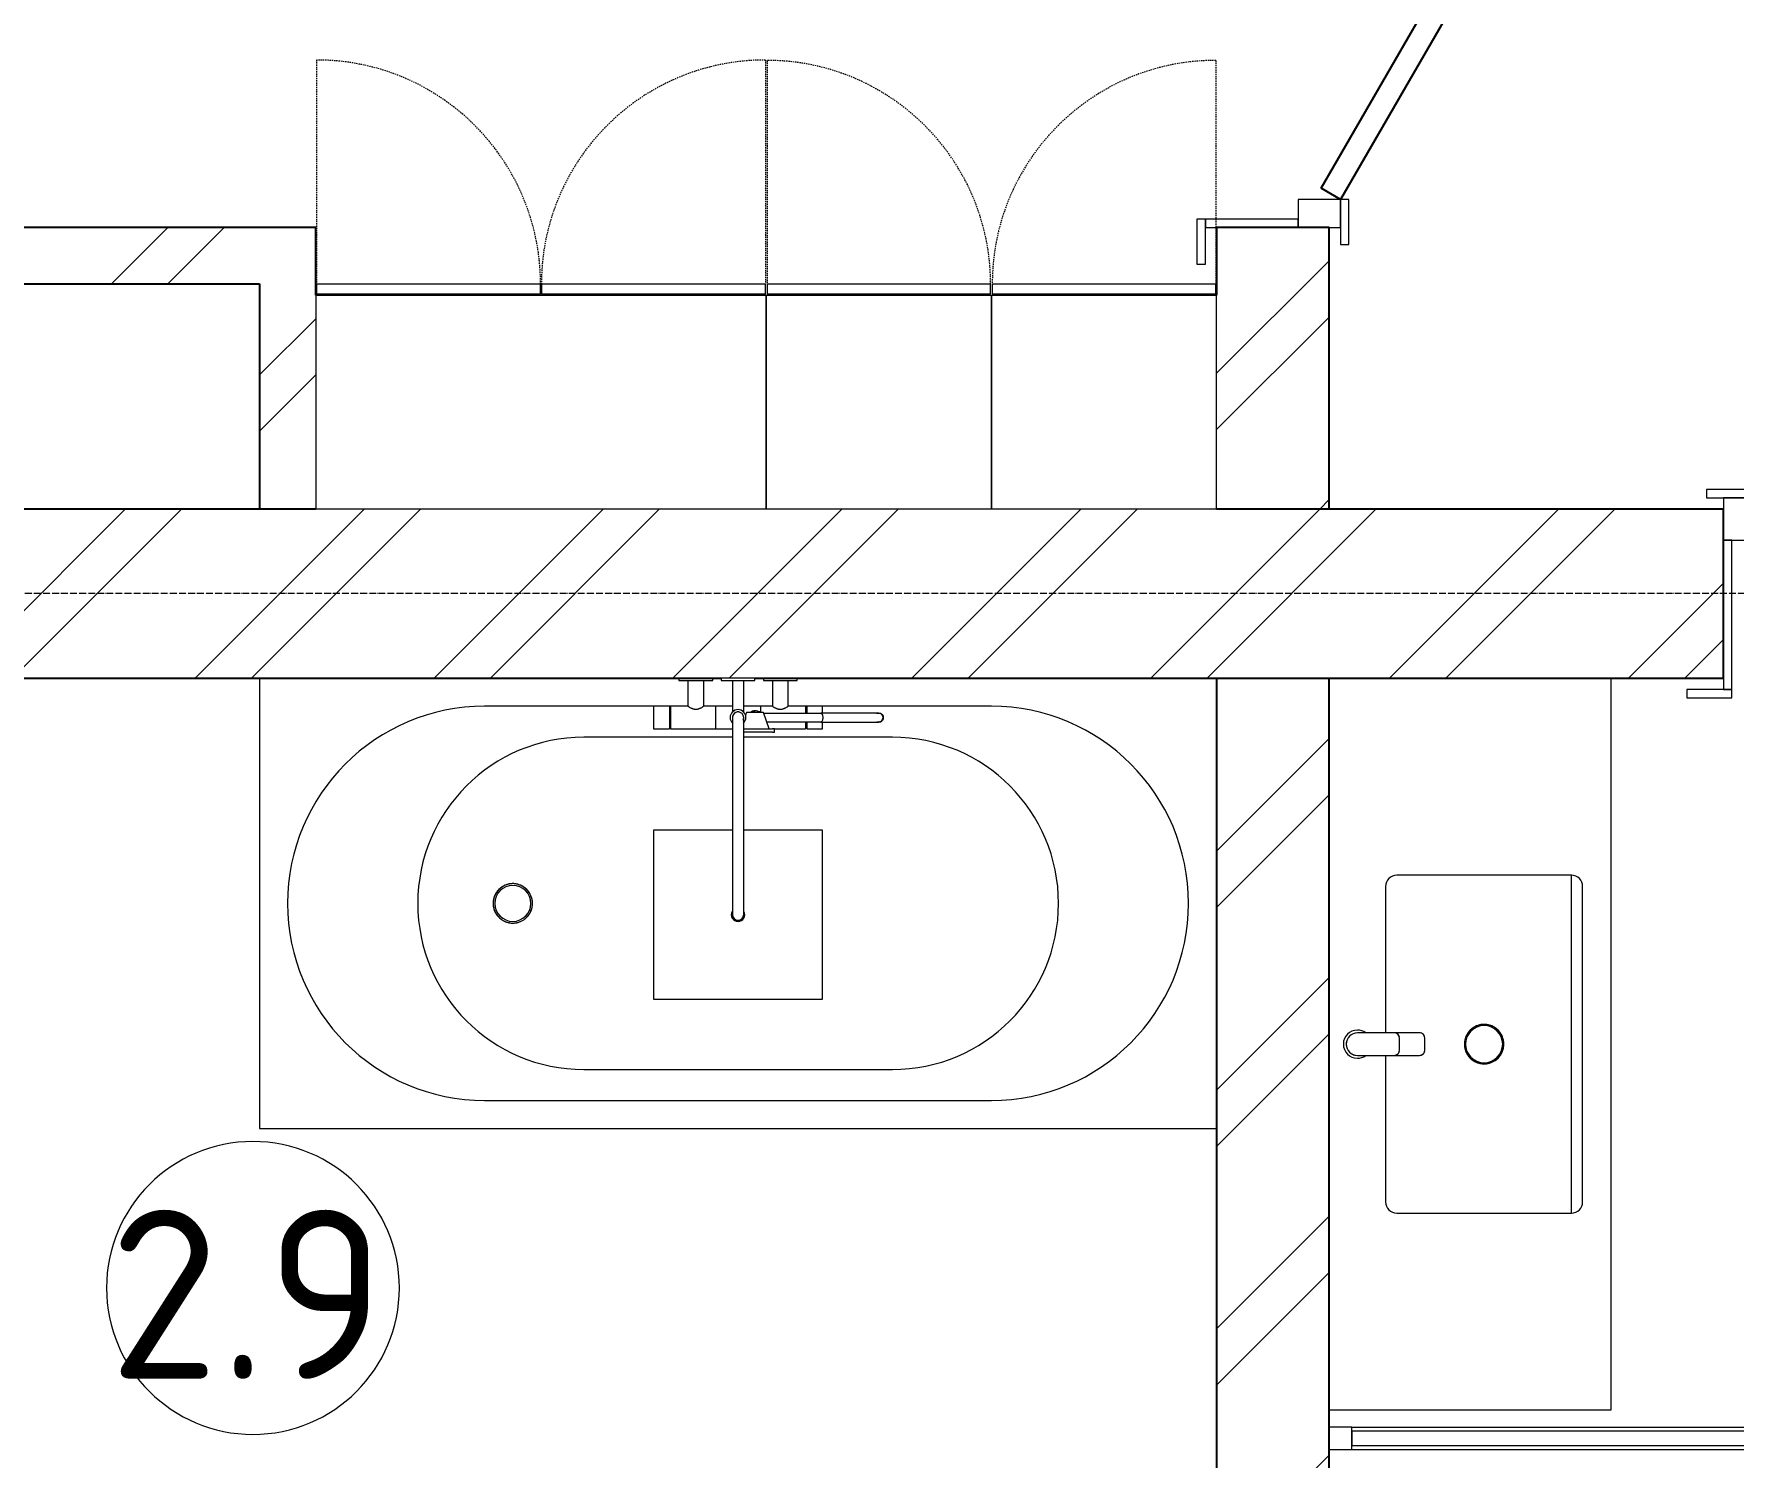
# Model space of a CAD drawing. Header units: millimetres. Extents: x -5016 to 23572, y 233981 to 377995.
# Drawn here: x 13500 to 16519, y 307365 to 309893 of the extents above; entities that cross this region are included whole.
import ezdxf

# ---------------------------------------------------------------- set-up
doc = ezdxf.new("R2010")
doc.units = ezdxf.units.MM
doc.linetypes.add('Осевая 12-2-2', pattern=[16, 12, -2, 0, -2])
doc.linetypes.add('Сверху', pattern=[3.96875, 2.38125, -1.5875])
for name, color, linetype, lineweight in [('A-AREA-IDEN', 8, 'Continuous', 13), ('A-DOOR', 8, 'Continuous', 13), ('A-GLAZ-CURT', 8, 'Continuous', 13), ('A-GLAZ-CWMG', 8, 'Continuous', 13), ('A-WALL', 8, 'Continuous', 13), ('A-WALL-PATT', 8, 'Continuous', 13), ('I-FURN', 9, 'Continuous', 13), ('P-SANR-FIXT', 9, 'Continuous', 13), ('S-GRID', 8, 'Continuous', 13), ('АР_подложка', 8, 'Continuous', 13)]:
    doc.layers.add(name, color=color, linetype=linetype, lineweight=lineweight)
doc.styles.add('GOST Common', font='GOST_Common.ttf', dxfattribs={"height": 300})
pattern_1 = [(45, (0, 0), (-212.132, 212.132), []), (45, (0, 100), (-212.132, 212.132), [])]

# ---------------------------------------------------------------- blocks, each defined once
blk = doc.blocks.new('Прямоугольный импост - Прямоугольный импост чёрный-1563507-Этаж 2 - План кровли')
at = {"layer": 'A-GLAZ-CWMG'}
for p, q in [((-40, 20), (0, 20)), ((-40, -20), (-40, 20)), ((0, 20), (0, -20)), ((0, -20), (-40, -20))]:
    blk.add_line(p, q, dxfattribs=at)
blk = doc.blocks.new('INT 16 Тумба с раковиной - INT 16 Тумба с раковиной 2-1628287-Этаж 2 - План кровли')
at = {"layer": 'I-FURN'}
blk.add_line((-800, -180), (-200, -180), dxfattribs=at)
blk = doc.blocks.new('INT 16 Смеситель - INT 16 Смеситель-1566569-Этаж 2 - План кровли')
at = {"layer": 'P-SANR-FIXT'}
for p, q in [((-20, 0), (-20, -65)), ((20, -65), (20, 0)), ((-20, -65), (-20, -110)), ((-10, -75), (10, -75)), ((20, -110), (20, -65)), ((-10, -120), (10, -120))]:
    blk.add_line(p, q, dxfattribs=at)
for centre, radius, start, end in [((0, 0), 25, 360, 180), ((0, 0), 25, 180, 216.232), ((0, 0), 20, 90, 180), ((0, 0), 20, 143.7312, 165), ((0, 0), 20, 143.7312, 165), ((0, 0), 20, 90, 113.3697), ((0, 0), 20, 66.6303, 113.3697), ((0, 0), 20, 360, 90), ((0, 0), 20, 66.6303, 90), ((0, 0), 20, 30, 50.4689), ((0, 0), 20, 30, 50.4689), ((0, 0), 25, 323.768, 360), ((-10, -65), 10, 180, 270), ((-10, -65), 10, 180, 255), ((10, -65), 10, 270, 360), ((10, -65), 10, 285, 330), ((-10, -110), 10, 180, 270), ((-10, -110), 10, 180, 255), ((10, -110), 10, 270, 0), ((10, -110), 10, 315, 0)]:
    blk.add_arc(centre, radius, start, end, dxfattribs=at)
blk = doc.blocks.new('INT 16 Раковина - INT 16 Раковина-1628308-Этаж 2 - План кровли')
at = {"layer": 'P-SANR-FIXT'}
for p, q in [((-650, -225), (-650, 275)), ((-300, 155), (-300, -155)), ((-20, 175), (-280, 175)), ((280, 175), (20, 175)), ((300, -155), (300, 155)), ((-280, -175), (280, -175)), ((650, -225), (-650, -225))]:
    blk.add_line(p, q, dxfattribs=at)
at = {"layer": 'P-SANR-FIXT', "flags": 128}
for points in [[(35, 0), (35, 1.4), (34.9, 2.8), (34.7, 4.2), (34.6, 5.6), (34.3, 7), (34, 8.3), (33.6, 9.7), (33.2, 11), (32.8, 12.3), (32.2, 13.6), (31.7, 14.9), (31, 16.2), (30.4, 17.4), (29.7, 18.6), (28.9, 19.8), (28.1, 20.9), (27.2, 22), (26.3, 23.1), (25.4, 24.1), (24.4, 25.1), (23.4, 26.1), (22.3, 27), (21.2, 27.8), (20.1, 28.7), (18.9, 29.5), (17.7, 30.2), (16.5, 30.9), (15.2, 31.5), (14, 32.1), (12.7, 32.6), (11.4, 33.1), (10, 33.5), (8.7, 33.9), (7.3, 34.2), (5.9, 34.5), (4.6, 34.7), (3.2, 34.9), (1.8, 35), (0.4, 35), (-1, 35), (-2.4, 34.9), (-3.8, 34.8), (-5.2, 34.6), (-6.6, 34.4), (-8, 34.1), (-9.3, 33.7), (-10.7, 33.3), (-12, 32.9), (-13.3, 32.4), (-14.6, 31.8), (-15.8, 31.2), (-17.1, 30.6), (-18.3, 29.9), (-19.4, 29.1), (-20.6, 28.3), (-21.7, 27.5), (-22.8, 26.6), (-23.8, 25.6), (-24.8, 24.7), (-25.8, 23.6), (-26.7, 22.6), (-27.6, 21.5), (-28.5, 20.4), (-29.2, 19.2), (-30, 18), (-30.7, 16.8), (-31.3, 15.6), (-31.9, 14.3), (-32.5, 13), (-33, 11.7), (-33.4, 10.4), (-33.8, 9.1), (-34.1, 7.7), (-34.4, 6.3), (-34.6, 4.9), (-34.8, 3.5), (-34.9, 2.2), (-35, 0.8), (-35, 0)], [(-35, 0), (-35, -1.4), (-34.9, -2.8), (-34.7, -4.2), (-34.6, -5.6), (-34.3, -7), (-34, -8.3), (-33.6, -9.7), (-33.2, -11), (-32.8, -12.3), (-32.2, -13.6), (-31.7, -14.9), (-31, -16.2), (-30.4, -17.4), (-29.7, -18.6), (-28.9, -19.8), (-28.1, -20.9), (-27.2, -22), (-26.3, -23.1), (-25.4, -24.1), (-24.4, -25.1), (-23.4, -26.1), (-22.3, -27), (-21.2, -27.8), (-20.1, -28.7), (-18.9, -29.5), (-17.7, -30.2), (-16.5, -30.9), (-15.2, -31.5), (-14, -32.1), (-12.7, -32.6), (-11.4, -33.1), (-10, -33.5), (-8.7, -33.9), (-7.3, -34.2), (-5.9, -34.5), (-4.6, -34.7), (-3.2, -34.9), (-1.8, -35), (-0.4, -35), (1, -35), (2.4, -34.9), (3.8, -34.8), (5.2, -34.6), (6.6, -34.4), (8, -34.1), (9.3, -33.7), (10.7, -33.3), (12, -32.9), (13.3, -32.4), (14.6, -31.8), (15.8, -31.2), (17.1, -30.6), (18.3, -29.9), (19.4, -29.1), (20.6, -28.3), (21.7, -27.5), (22.8, -26.6), (23.8, -25.6), (24.8, -24.7), (25.8, -23.6), (26.7, -22.6), (27.6, -21.5), (28.5, -20.4), (29.2, -19.2), (30, -18), (30.7, -16.8), (31.3, -15.6), (31.9, -14.3), (32.5, -13), (33, -11.7), (33.4, -10.4), (33.8, -9.1), (34.1, -7.7), (34.4, -6.3), (34.6, -4.9), (34.8, -3.5), (34.9, -2.2), (35, -0.8), (35, 0)]]:
    blk.add_lwpolyline(points, dxfattribs=at)
at = {"layer": 'P-SANR-FIXT'}
for centre, radius, start, end in [((-280, 155), 20, 90, 180), ((280, 155), 20, 0, 90), ((0, 0), 35, 0, 180), ((0, 0), 33, 360, 180), ((0, 0), 35, 180, 0), ((0, 0), 33, 180, 360), ((-280, -155), 20, 180, 270), ((280, -155), 20, 270, 0)]:
    blk.add_arc(centre, radius, start, end, dxfattribs=at)
blk = doc.blocks.new('Системная панель - Стеклопакет 25 мм-1565327-Этаж 2 - План кровли')
at = {"layer": 'A-GLAZ-CURT'}
for p, q in [((670, 12.5), (-670, 12.5)), ((-670, 12.5), (-670, -12.5)), ((670, -12.5), (670, 12.5)), ((-670, -12.5), (670, -12.5))]:
    blk.add_line(p, q, dxfattribs=at)
blk = doc.blocks.new('Прямоугольный импост - Прямоугольный импост чёрный-1565329-Этаж 2 - План кровли')
at = {"layer": 'A-GLAZ-CWMG'}
for p, q in [((18008.2, 12092.6), (19348.2, 12092.6)), ((18008.2, 12052.6), (19348.2, 12052.6))]:
    blk.add_line(p, q, dxfattribs=at)
blk = doc.blocks.new('INT 19 Дверь межкомнатная одностворчатая - 900 х 2370 _800_ Глухое Л-НАР-1569067-Этаж 2 - План кровли')
at = {"layer": 'A-DOOR', "lineweight": 25}
for p, q in [((-312.8, 485.4), (-292.8, 520)), ((-292.8, 520), (400, 120)), ((-249.5, 495), (-222, 542.6)), ((-214.7, 515.3), (-232.2, 485)), ((-222, 542.6), (-113.8, 480.1)), ((-123.8, 462.8), (-214.7, 515.3)), ((380, 85.4), (-312.8, 485.4)), ((-297, 412.7), (-269.5, 460.4)), ((-113.8, 480.1), (-123.8, 462.8)), ((-252.2, 450.4), (-269.7, 420)), ((-188.8, 350.2), (-297, 412.7)), ((-269.7, 420), (-178.8, 367.5)), ((-178.8, 367.5), (-188.8, 350.2)), ((400, 120), (380, 85.4))]:
    blk.add_line(p, q, dxfattribs=at)
at = {"layer": 'A-DOOR'}
for p, q in [((-400, 135), (-480, 135)), ((-480, 135), (-480, 120)), ((-400, 120), (-400, 135)), ((480, 135), (400, 135)), ((400, 135), (400, 120)), ((480, 120), (480, 135)), ((-480, 120), (-400, 120)), ((-400, 120), (-450, 120)), ((-450, 120), (-450, 100)), ((-400, 45), (-400, 120)), ((400, 120), (480, 120)), ((450, 120), (400, 120)), ((400, 120), (400, 45)), ((450, 100), (450, 120)), ((-435, 45), (-450, 45)), ((-450, 45), (-400, 45)), ((-435, -120), (-435, 45)), ((400, 45), (450, 45)), ((450, 45), (435, 45)), ((435, 45), (435, -120)), ((-450, -120), (-435, -120)), ((-435, -120), (-450, -120)), ((-435, -135), (-435, -120)), ((435, -120), (450, -120)), ((515, -120), (435, -120)), ((435, -120), (435, -135)), ((450, -120), (450, -100)), ((515, -135), (515, -120)), ((-450, -135), (-435, -135)), ((435, -135), (515, -135))]:
    blk.add_line(p, q, dxfattribs=at)
blk.add_arc((400, 120), 800, 152.873, 180, dxfattribs=at)
blk = doc.blocks.new('INT 19 Дверь межкомнатная одностворчатая - 800х 2070 _800_ Глухое П-НАР-1569050-Этаж 2 - План кровли')
at = {"layer": 'A-DOOR', "lineweight": 25}
for p, q in [((256.2, 520), (-350, 170)), ((185.4, 542.6), (77.2, 480.1)), ((87.2, 462.8), (178.1, 515.3)), ((178.1, 515.3), (195.6, 485)), ((212.9, 495), (185.4, 542.6)), ((276.2, 485.4), (256.2, 520)), ((-330, 135.4), (276.2, 485.4)), ((77.2, 480.1), (87.2, 462.8)), ((260.4, 412.7), (232.9, 460.4)), ((215.6, 450.4), (233.1, 420)), ((233.1, 420), (142.2, 367.5)), ((152.2, 350.2), (260.4, 412.7)), ((142.2, 367.5), (152.2, 350.2)), ((-350, 170), (-330, 135.4))]:
    blk.add_line(p, q, dxfattribs=at)
at = {"layer": 'A-DOOR'}
for p, q in [((-350, 185), (-430, 185)), ((-430, 185), (-430, 170)), ((-350, 170), (-350, 185)), ((430, 185), (350, 185)), ((350, 185), (350, 170)), ((430, 170), (430, 185)), ((-430, 170), (-350, 170)), ((-350, 170), (-400, 170)), ((-400, 170), (-400, 150)), ((-350, 95), (-350, 170)), ((350, 170), (430, 170)), ((400, 170), (350, 170)), ((350, 170), (350, 95)), ((400, 150), (400, 170)), ((-385, 95), (-400, 95)), ((-400, 95), (-350, 95)), ((-385, -170), (-385, 95)), ((350, 95), (400, 95)), ((400, 95), (385, 95)), ((385, 95), (385, -170)), ((-400, -150), (-400, -170)), ((400, -170), (400, -150)), ((-385, -170), (-465, -170)), ((-465, -170), (-465, -185)), ((-400, -170), (-385, -170)), ((-385, -185), (-385, -170)), ((385, -170), (400, -170)), ((465, -170), (385, -170)), ((385, -170), (385, -185)), ((465, -185), (465, -170)), ((-465, -185), (-385, -185)), ((385, -185), (465, -185))]:
    blk.add_line(p, q, dxfattribs=at)
blk.add_arc((-350, 170), 700, 360, 26.7166, dxfattribs=at)
blk = doc.blocks.new('INT 18 Шкаф - INT 18 Шкаф-1566051-Этаж 2 - План кровли')
at = {"layer": 'I-FURN', "color": 8, "linetype": 'Сверху', "true_color": 0x808080}
blk.add_line((-198.5, 447), (-198.5, 50), dxfattribs=at)
at = {"layer": 'I-FURN'}
for p, q in [((-198.5, 50), (198.5, 50)), ((-198.5, 50), (-198.5, 32)), ((198.5, 32), (-198.5, 32)), ((198.5, 32), (198.5, 50)), ((-200, 30), (-200, -350)), ((-200, 30), (200, 30)), ((200, -350), (200, 30)), ((200, -350), (-200, -350))]:
    blk.add_line(p, q, dxfattribs=at)
at = {"layer": 'I-FURN', "color": 8, "linetype": 'Сверху', "true_color": 0x808080}
blk.add_arc((-198.5, 50), 397, 0, 90, dxfattribs=at)
blk = doc.blocks.new('INT 18 Шкаф - INT 18 Шкаф-1566081-Этаж 2 - План кровли')
at = {"layer": 'I-FURN'}
for p, q in [((-200, 350), (200, 350)), ((-200, 350), (-200, -30)), ((200, -30), (200, 350)), ((200, -30), (-200, -30)), ((-198.5, -32), (198.5, -32)), ((-198.5, -32), (-198.5, -50)), ((198.5, -50), (-198.5, -50)), ((198.5, -50), (198.5, -32))]:
    blk.add_line(p, q, dxfattribs=at)
at = {"layer": 'I-FURN', "color": 8, "linetype": 'Сверху', "true_color": 0x808080}
blk.add_line((-198.5, -447), (-198.5, -50), dxfattribs=at)
blk.add_arc((-198.5, -50), 397, 270, 360, dxfattribs=at)
blk = doc.blocks.new('INT 18 Шкаф - INT 18 Шкаф-1610074-Этаж 2 - План кровли')
at = {"layer": 'I-FURN', "color": 8, "linetype": 'Сверху', "true_color": 0x808080}
for p, q in [((-398.5, 447.7), (-398.5, 50)), ((398.5, 447.7), (398.5, 50))]:
    blk.add_line(p, q, dxfattribs=at)
at = {"layer": 'I-FURN'}
for p, q in [((-398.5, 50), (-0.8, 50)), ((-398.5, 50), (-398.5, 32)), ((-0.8, 32), (-398.5, 32)), ((-0.8, 32), (-0.8, 50)), ((0.8, 50), (398.5, 50)), ((0.8, 50), (0.8, 32)), ((398.5, 32), (0.8, 32)), ((398.5, 32), (398.5, 50)), ((-400, 30), (-400, -350)), ((-400, 30), (400, 30)), ((400, -350), (400, 30)), ((400, -350), (-400, -350))]:
    blk.add_line(p, q, dxfattribs=at)
at = {"layer": 'I-FURN', "color": 8, "linetype": 'Сверху', "true_color": 0x808080}
for centre, start, end in [((-398.5, 50), 0, 90), ((398.5, 50), 90, 180)]:
    blk.add_arc(centre, 397.7, start, end, dxfattribs=at)
blk = doc.blocks.new('INT 04 Душевая система наружного монтажа - INT 04 Душевая система наружного монтажа-1628245-Этаж 2 - План кровли')
at = {"layer": 'P-SANR-FIXT'}
for p, q in [((-105, 0), (-105, -4)), ((-45, -4), (-45, 0)), ((-30, 0), (-30, -4)), ((30, 0), (-30, 0)), ((-29, 0), (-30, 0)), ((30, 0), (29, 0)), ((30, -4), (30, 0)), ((45, 0), (45, -4)), ((105, -4), (105, 0)), ((-105, -4), (-104, -4)), ((-105, -4), (-45, -4)), ((-89, -4), (-89, -50)), ((-61, -50), (-61, -4)), ((-46, -4), (-45, -4)), ((-30, -4), (-29, -4)), ((-30, -4), (30, -4)), ((-10, -4), (-10, -60.2)), ((10, -60.2), (10, -4)), ((29, -4), (30, -4)), ((45, -4), (46, -4)), ((45, -4), (105, -4)), ((61, -4), (61, -50)), ((89, -50), (89, -4)), ((104, -4), (105, -4)), ((-122, -50), (-150, -50)), ((-150, -50), (-150, -70)), ((-122, -50), (-122, -70)), ((-120, -52), (-122, -52)), ((-89, -50), (-120, -50)), ((-120, -50), (-120, -70)), ((-40, -50), (-61, -50)), ((-9.9, -50), (-40, -50)), ((-40, -50), (-40, -70)), ((40, -50), (9.9, -50)), ((36.6, -60), (40, -60)), ((40, -60), (36.6, -60)), ((61, -50), (40, -50)), ((40, -50), (40, -60)), ((40, -57.8), (40, -60)), ((120, -50), (89, -50)), ((120, -50), (120, -61.6)), ((122, -52), (120, -52)), ((150, -50), (122, -50)), ((122, -50), (122, -61.6)), ((150, -61.4), (150, -50)), ((-150, -70), (-150, -90)), ((-150, -90), (-122, -90)), ((-122, -70), (-122, -90)), ((-122, -88), (-120, -88)), ((-120, -70), (-120, -90)), ((-120, -90), (-40, -90)), ((-40, -70), (-40, -90)), ((-40, -90), (-9, -90)), ((9.5, -90), (61, -90)), ((15, -61.2), (13.3, -66)), ((45, -61.2), (15, -61.2)), ((55, -90), (45, -61.2)), ((65, -90), (61, -90)), ((65, -90), (63, -90)), ((63, -90), (120, -90)), ((65, -96), (65, -90)), ((120, -78.4), (120, -90)), ((120, -88), (122, -88)), ((122, -78.4), (122, -90)), ((122, -90), (150, -90)), ((150, -90), (150, -78.6)), ((61, -96), (9.3, -96)), ((61, -96), (65, -96)), ((63, -96), (65, -96)), ((-10, -130), (-10, -360)), ((10, -360), (10, -130)), ((-9.7, -270), (-150, -270)), ((-150, -270), (-150, -570)), ((150, -270), (9.7, -270)), ((150, -570), (150, -270)), ((-150, -570), (150, -570))]:
    blk.add_line(p, q, dxfattribs=at)
at = {"layer": 'P-SANR-FIXT', "flags": 128}
for points in [[(-10, -70), (-10, -70), (-10, -70.2), (-10, -70.4), (-10, -70.8), (-10, -71.2), (-10, -71.7), (-10, -72.3), (-10, -73), (-10, -73.8), (-10, -74.7), (-10, -75.7), (-10, -76.8), (-10, -77.9), (-10, -79.2), (-10, -80.5), (-10, -81.9), (-10, -83.3), (-10, -84.9), (-10, -86.5), (-10, -88.2), (-10, -90), (-10, -91.8), (-10, -93.7), (-10, -95.6), (-10, -97.6), (-10, -99.6), (-10, -101.7), (-10, -103.9), (-10, -106), (-10, -108.3), (-10, -110.5), (-10, -112.8), (-10, -115.1), (-10, -117.4), (-10, -119.8), (-10, -122.2), (-10, -124.6), (-10, -127), (-10, -129.4), (-10, -130)], [(10, -130), (10, -127.6), (10, -125.2), (10, -122.8), (10, -120.4), (10, -118.1), (10, -115.7), (10, -113.4), (10, -111.1), (10, -108.9), (10, -106.6), (10, -104.4), (10, -102.3), (10, -100.2), (10, -98.1), (10, -96.1), (10, -94.2), (10, -92.3), (10, -90.4), (10, -88.7), (10, -87), (10, -85.3), (10, -83.8), (10, -82.3), (10, -80.8), (10, -79.5), (10, -78.3), (10, -77.1), (10, -76), (10, -75), (10, -74.1), (10, -73.3), (10, -72.5), (10, -71.9), (10, -71.3), (10, -70.9), (10, -70.5), (10, -70.2), (10, -70.1), (10, -70), (10, -70)], [(45.3, -62), (47.3, -62), (50.9, -62), (54.8, -62), (59, -62), (63.5, -62), (68.3, -62), (73.3, -62), (78.7, -62), (84.4, -62), (90.3, -62), (96.4, -62), (102.8, -62), (109.5, -62), (116.3, -62), (123.4, -62), (130.7, -62), (138.1, -62), (145.8, -62), (147, -62)], [(147, -78), (139.3, -78), (131.8, -78), (124.5, -78), (117.4, -78), (110.5, -78), (103.8, -78), (97.4, -78), (91.2, -78), (85.3, -78), (79.6, -78), (74.2, -78), (69, -78), (64.2, -78), (59.6, -78), (55.4, -78), (51.4, -78)], [(250, -62), (249.8, -62), (249.3, -62), (248.4, -62), (247.2, -62), (245.6, -62), (243.7, -62), (241.4, -62), (238.8, -62), (235.9, -62), (232.7, -62), (229.1, -62), (225.2, -62), (220.9, -62), (216.4, -62), (211.6, -62), (206.5, -62), (201.1, -62), (195.5, -62), (189.5, -62), (183.3, -62), (176.9, -62), (170.3, -62), (163.4, -62), (156.3, -62), (149, -62), (147, -62)], [(147, -78), (154.3, -78), (161.5, -78), (168.4, -78), (175.2, -78), (181.6, -78), (187.9, -78), (193.9, -78), (199.6, -78), (205.1, -78), (210.3, -78), (215.2, -78), (219.8, -78), (224.1, -78), (228.1, -78), (231.7, -78), (235.1, -78), (238.1, -78), (240.8, -78), (243.1, -78), (245.1, -78), (246.8, -78), (248.1, -78), (249.1, -78), (249.7, -78), (250, -78), (250, -78)], [(245.7, -62), (246.9, -62), (247.9, -62), (248.7, -62), (249.4, -62), (249.8, -62), (250, -62), (250, -62)], [(250, -78), (249.9, -78), (249.6, -78), (249.1, -78), (248.4, -78), (247.5, -78), (246.4, -78)], [(250, -62), (250.3, -62), (250.6, -62), (251, -62.1), (251.3, -62.1), (251.6, -62.2), (251.9, -62.2), (252.2, -62.3), (252.5, -62.4), (252.8, -62.5), (253.1, -62.6), (253.4, -62.8), (253.7, -62.9), (254, -63.1), (254.2, -63.2), (254.5, -63.4), (254.8, -63.6), (255, -63.8), (255.3, -64), (255.5, -64.2), (255.7, -64.4), (256, -64.7), (256.2, -64.9), (256.4, -65.2), (256.6, -65.4), (256.7, -65.7), (256.9, -66), (257.1, -66.2), (257.2, -66.5), (257.3, -66.8), (257.5, -67.1), (257.6, -67.4), (257.7, -67.7), (257.7, -68), (257.8, -68.3), (257.9, -68.6), (257.9, -69), (258, -69.3), (258, -69.6), (258, -69.9), (258, -70.2), (258, -70.6), (258, -70.9), (257.9, -71.2), (257.9, -71.5), (257.8, -71.8), (257.7, -72.1), (257.6, -72.4), (257.5, -72.7), (257.4, -73), (257.3, -73.3), (257.1, -73.6), (257, -73.9), (256.8, -74.2), (256.7, -74.4), (256.5, -74.7), (256.3, -75), (256.1, -75.2), (255.9, -75.4), (255.6, -75.7), (255.4, -75.9), (255.2, -76.1), (254.9, -76.3), (254.7, -76.5), (254.4, -76.7), (254.1, -76.9), (253.8, -77), (253.6, -77.2), (253.3, -77.3), (253, -77.4), (252.7, -77.5), (252.4, -77.6), (252.1, -77.7), (251.8, -77.8), (251.4, -77.9), (251.1, -77.9), (250.8, -78), (250.5, -78), (250.2, -78), (250, -78)], [(-10, -360), (-10, -362.4), (-10, -364.8), (-10, -367.2), (-10, -369.6), (-10, -371.9), (-10, -374.3), (-10, -376.6), (-10, -378.9), (-10, -381.1), (-10, -383.4), (-10, -385.6), (-10, -387.7), (-10, -389.8), (-10, -391.9), (-10, -393.9), (-10, -395.8), (-10, -397.7), (-10, -399.6), (-10, -401.3), (-10, -403), (-10, -404.7), (-10, -406.2), (-10, -407.7), (-10, -409.2), (-10, -410.5), (-10, -411.7), (-10, -412.9), (-10, -414), (-10, -415), (-10, -415.9), (-10, -416.7), (-10, -417.5), (-10, -418.1), (-10, -418.7), (-10, -419.1), (-10, -419.5), (-10, -419.8), (-10, -419.9), (-10, -420), (-10, -420)], [(10, -420), (10, -420), (10, -419.8), (10, -419.6), (10, -419.2), (10, -418.8), (10, -418.3), (10, -417.7), (10, -417), (10, -416.2), (10, -415.3), (10, -414.3), (10, -413.2), (10, -412.1), (10, -410.8), (10, -409.5), (10, -408.1), (10, -406.7), (10, -405.1), (10, -403.5), (10, -401.8), (10, -400), (10, -398.2), (10, -396.3), (10, -394.4), (10, -392.4), (10, -390.4), (10, -388.3), (10, -386.1), (10, -384), (10, -381.7), (10, -379.5), (10, -377.2), (10, -374.9), (10, -372.6), (10, -370.2), (10, -367.8), (10, -365.4), (10, -363), (10, -360.6), (10, -360)]]:
    blk.add_lwpolyline(points, dxfattribs=at)
at = {"layer": 'P-SANR-FIXT'}
for centre, radius, start, end in [((0, -70), 14, 360, 180), ((0, -70), 10, 0, 180), ((0, -70), 10, 90, 105), ((0, -70), 10, 75, 90), ((30, -70), 12, 90, 132.1555), ((30, -70), 12, 47.5246, 90), ((0, -70), 14, 180, 225), ((0, -70), 10, 135, 180), ((0, -70), 10, 334.08, 30), ((0, -70), 14, 315, 360), ((250, -70), 8, 270, 90), ((0, -420), 12, 153.227, 270), ((0, -420), 10, 180, 360), ((0, -420), 10, 180, 225), ((0, -420), 12, 270, 28.785), ((0, -420), 10, 315, 0), ((0, -420), 10, 255, 270), ((0, -420), 10, 270, 285)]:
    blk.add_arc(centre, radius, start, end, dxfattribs=at)
for points, knots in [([(-61, -50), (-61, -50), (-61.2, -50.1), (-61.8, -50.6), (-62.9, -51.3), (-64.3, -52.2), (-65.7, -53), (-66.9, -53.6), (-67.8, -54), (-68.5, -54.3), (-69.2, -54.6), (-70.5, -55), (-71.9, -55.4), (-73.1, -55.6), (-73.9, -55.7), (-75, -55.7), (-76.3, -55.7), (-77.5, -55.5), (-78.7, -55.3), (-79.9, -54.9), (-80.8, -54.6), (-81.5, -54.3), (-82.2, -54), (-83.1, -53.6), (-84.3, -53), (-85.7, -52.2), (-87.1, -51.3), (-88.2, -50.6), (-88.8, -50.1), (-89, -50), (-89, -50)], [0, 0, 0, 0, 0.055556, 0.111111, 0.166667, 0.222222, 0.277778, 0.305556, 0.333333, 0.347222, 0.361111, 0.388889, 0.444444, 0.458333, 0.472222, 0.5, 0.527778, 0.555556, 0.583333, 0.611111, 0.638889, 0.652778, 0.666667, 0.694444, 0.722222, 0.777778, 0.833333, 0.888889, 0.944444, 1, 1, 1, 1]), ([(-9.4, -59.6), (-9.3, -59.6), (-9.2, -59.5), (-9, -59.3), (-8.6, -59), (-8.3, -58.7), (-8, -58.5), (-7.8, -58.4), (-7.7, -58.3), (-7.7, -58.3)], [0.1111111, 0.1111111, 0.1111111, 0.1111111, 0.125, 0.1388889, 0.1666667, 0.1944444, 0.2083333, 0.2152778, 0.2222222, 0.2222222, 0.2222222, 0.2222222]), ([(-6.5, -57.6), (-6.3, -57.5), (-5.9, -57.3), (-5.5, -57.1), (-5.2, -57), (-5.1, -57)], [0.27777778, 0.27777778, 0.27777778, 0.27777778, 0.30555556, 0.31944444, 0.33333333, 0.33333333, 0.33333333, 0.33333333]), ([(5.1, -57), (5.3, -57), (5.6, -57.2), (6.1, -57.4), (6.4, -57.5), (6.4, -57.6)], [0.66666667, 0.66666667, 0.66666667, 0.66666667, 0.6875, 0.70833333, 0.72054664, 0.72054664, 0.72054664, 0.72054664]), ([(7.6, -58.3), (7.7, -58.3), (7.8, -58.3), (8.1, -58.6), (8.7, -59), (9.1, -59.4), (9.3, -59.5), (9.3, -59.6)], [0.7760417, 0.7760417, 0.7760417, 0.7760417, 0.78125, 0.7916667, 0.8333333, 0.875, 0.8854167, 0.8854167, 0.8854167, 0.8854167]), ([(24.3, -59.4), (24.4, -59.4), (24.7, -59.2), (25.4, -58.9), (26.5, -58.5), (27.9, -58.1), (29.2, -58), (29.8, -58)], [0.5017695, 0.5017695, 0.5017695, 0.5017695, 0.5138889, 0.5486111, 0.5833333, 0.6527778, 0.7222222, 0.7222222, 0.7222222, 0.7222222]), ([(89, -50), (89, -50), (88.8, -50.1), (88.2, -50.6), (87.1, -51.3), (85.7, -52.2), (84.3, -53), (83.1, -53.6), (82.2, -54), (81.5, -54.3), (80.8, -54.6), (79.5, -55), (78.1, -55.4), (76.9, -55.6), (76.1, -55.7), (75, -55.7), (73.7, -55.7), (72.5, -55.5), (71.3, -55.3), (70.1, -54.9), (69.2, -54.6), (68.5, -54.3), (67.8, -54), (66.9, -53.6), (65.7, -53), (64.3, -52.2), (62.9, -51.3), (61.8, -50.6), (61.2, -50.1), (61, -50), (61, -50)], [0, 0, 0, 0, 0.055556, 0.111111, 0.166667, 0.222222, 0.277778, 0.305556, 0.333333, 0.347222, 0.361111, 0.388889, 0.444444, 0.458333, 0.472222, 0.5, 0.527778, 0.555556, 0.583333, 0.611111, 0.638889, 0.652778, 0.666667, 0.694444, 0.722222, 0.777778, 0.833333, 0.888889, 0.944444, 1, 1, 1, 1]), ([(147, -78), (147.4, -78), (148.4, -77.7), (149.6, -76.3), (150.5, -74.1), (151, -71.4), (151, -68.6), (150.4, -65.5), (149.1, -62.7), (147.7, -62), (147, -62)], [0, 0, 0, 0, 0.111111, 0.222222, 0.333333, 0.444444, 0.555556, 0.666667, 0.833333, 1, 1, 1, 1])]:
    blk.add_open_spline(points, degree=3, knots=knots, dxfattribs=at)
for points in [[(29.8, -58), (29.3, -58), (28.8, -58.1), (28.3, -58.1)], [(34.1, -58.7), (35, -59), (35.8, -59.4), (36.6, -60)], [(36.6, -60), (35.8, -59.4), (35, -59), (34.1, -58.7)]]:
    blk.add_open_spline(points, degree=3, dxfattribs=at)
blk = doc.blocks.new('INT 04 Ванна встраиваемая - INT 04 Ванна встраиваемая-1566477-Этаж 2 - План кровли')
at = {"layer": 'P-SANR-FIXT'}
for p, q in [((-850, 350), (-850, -450)), ((-150, 300), (-450, 300)), ((-120, 300), (-122, 300)), ((122, 300), (120, 300)), ((450, 300), (150, 300)), ((-9.7, 245), (-273.8, 245)), ((274.2, 245), (9.5, 245)), ((-273.8, -345), (274.2, -345)), ((-450, -400), (450, -400)), ((-850, -450), (850, -450))]:
    blk.add_line(p, q, dxfattribs=at)
at = {"layer": 'P-SANR-FIXT', "flags": 128}
for points in [[(-365, -50), (-365, -48.6), (-365.1, -47.2), (-365.3, -45.8), (-365.4, -44.4), (-365.7, -43), (-366, -41.7), (-366.4, -40.3), (-366.8, -39), (-367.2, -37.7), (-367.8, -36.4), (-368.3, -35.1), (-369, -33.8), (-369.6, -32.6), (-370.3, -31.4), (-371.1, -30.2), (-371.9, -29.1), (-372.8, -28), (-373.7, -26.9), (-374.6, -25.9), (-375.6, -24.9), (-376.6, -23.9), (-377.7, -23), (-378.8, -22.2), (-379.9, -21.3), (-381.1, -20.5), (-382.3, -19.8), (-383.5, -19.1), (-384.8, -18.5), (-386, -17.9), (-387.3, -17.4), (-388.6, -16.9), (-390, -16.5), (-391.3, -16.1), (-392.7, -15.8), (-394.1, -15.5), (-395.4, -15.3), (-396.8, -15.1), (-398.2, -15), (-399.6, -15), (-401, -15), (-402.4, -15.1), (-403.8, -15.2), (-405.2, -15.4), (-406.6, -15.6), (-408, -15.9), (-409.3, -16.3), (-410.7, -16.7), (-412, -17.1), (-413.3, -17.6), (-414.6, -18.2), (-415.8, -18.8), (-417.1, -19.4), (-418.3, -20.1), (-419.4, -20.9), (-420.6, -21.7), (-421.7, -22.5), (-422.8, -23.4), (-423.8, -24.4), (-424.8, -25.3), (-425.8, -26.4), (-426.7, -27.4), (-427.6, -28.5), (-428.5, -29.6), (-429.2, -30.8), (-430, -32), (-430.7, -33.2), (-431.3, -34.4), (-431.9, -35.7), (-432.5, -37), (-433, -38.3), (-433.4, -39.6), (-433.8, -40.9), (-434.1, -42.3), (-434.4, -43.7), (-434.6, -45.1), (-434.8, -46.5), (-434.9, -47.8), (-435, -49.2), (-435, -50)], [(-435, -50), (-435, -51.4), (-434.9, -52.8), (-434.7, -54.2), (-434.6, -55.6), (-434.3, -57), (-434, -58.3), (-433.6, -59.7), (-433.2, -61), (-432.8, -62.3), (-432.2, -63.6), (-431.7, -64.9), (-431, -66.2), (-430.4, -67.4), (-429.7, -68.6), (-428.9, -69.8), (-428.1, -70.9), (-427.2, -72), (-426.3, -73.1), (-425.4, -74.1), (-424.4, -75.1), (-423.4, -76.1), (-422.3, -77), (-421.2, -77.8), (-420.1, -78.7), (-418.9, -79.5), (-417.7, -80.2), (-416.5, -80.9), (-415.2, -81.5), (-414, -82.1), (-412.7, -82.6), (-411.4, -83.1), (-410, -83.5), (-408.7, -83.9), (-407.3, -84.2), (-405.9, -84.5), (-404.6, -84.7), (-403.2, -84.9), (-401.8, -85), (-400.4, -85), (-399, -85), (-397.6, -84.9), (-396.2, -84.8), (-394.8, -84.6), (-393.4, -84.4), (-392, -84.1), (-390.7, -83.7), (-389.3, -83.3), (-388, -82.9), (-386.7, -82.4), (-385.4, -81.8), (-384.2, -81.2), (-382.9, -80.6), (-381.7, -79.9), (-380.6, -79.1), (-379.4, -78.3), (-378.3, -77.5), (-377.2, -76.6), (-376.2, -75.6), (-375.2, -74.7), (-374.2, -73.6), (-373.3, -72.6), (-372.4, -71.5), (-371.5, -70.4), (-370.8, -69.2), (-370, -68), (-369.3, -66.8), (-368.7, -65.6), (-368.1, -64.3), (-367.5, -63), (-367, -61.7), (-366.6, -60.4), (-366.2, -59.1), (-365.9, -57.7), (-365.6, -56.3), (-365.4, -54.9), (-365.2, -53.5), (-365.1, -52.2), (-365, -50.8), (-365, -50)]]:
    blk.add_lwpolyline(points, dxfattribs=at)
at = {"layer": 'P-SANR-FIXT'}
for centre, radius, start, end in [((-450, -50), 350, 90, 270), ((450, -50), 350, 270, 90), ((-273.8, -50), 295, 90, 270), ((274.2, -50), 295, 270, 90), ((-400, -50), 35, 0, 180), ((-400, -50), 32, 360, 180), ((-400, -50), 35, 180, 0), ((-400, -50), 32, 180, 360)]:
    blk.add_arc(centre, radius, start, end, dxfattribs=at)
blk = doc.blocks.new('INT Марка помещения - Номер помещения _ Площадь _ Имя-1615504-Этаж 2 - План кровли')
at = {"layer": 'A-AREA-IDEN'}
for start, end in [(360, 180), (180, 360)]:
    blk.add_arc((0, 0), 2.6, start, end, dxfattribs=at)
blk = doc.blocks.new('АР_k2roof1')
at = {"layer": 'A-WALL-PATT', "lineweight": 9}
h = blk.add_hatch(dxfattribs=at)
h.set_pattern_fill('FP_1', color=256, style=0, pattern_type=2)
h.set_pattern_definition(pattern_1)
h.paths.add_polyline_path([(17968.2, 13722.6), (17968.2, 14222.6), (17768.2, 14222.6), (17768.2, 13722.6), (17842.8, 13722.6)])
h.paths.add_polyline_path([(17968.2, 15122.6), (17968.2, 18272.6), (17768.2, 18272.6), (17768.2, 16672.6), (17769.7, 16672.6), (17769.7, 15122.6)])
h = blk.add_hatch(dxfattribs=at)
h.set_pattern_fill('FP_1', color=256, style=0, pattern_type=2)
h.set_pattern_definition(pattern_1)
h.paths.add_polyline_path([(16068.2, 14122.6), (16168.2, 14122.6), (16168.2, 14222.6), (14868.2, 14222.6), (14868.2, 14122.6), (16037.6, 14122.6)])
h = blk.add_hatch(dxfattribs=at)
h.set_pattern_fill('FP_1', color=256, style=0, pattern_type=2)
h.set_pattern_definition(pattern_1)
h.paths.add_polyline_path([(16168.2, 13722.6), (16168.2, 14122.6), (16068.2, 14122.6), (16068.2, 13722.6)])
h = blk.add_hatch(dxfattribs=at)
h.set_pattern_fill('FP_1', color=256, style=0, pattern_type=2)
h.set_pattern_definition(pattern_1)
h.paths.add_polyline_path([(21968.2, 13422.6), (21968.2, 13722.6), (19468.2, 13722.6), (19468.2, 13422.6), (21814.1, 13422.6)])
h.paths.add_polyline_path([(18668.2, 13422.6), (18668.2, 13722.6), (14868.2, 13722.6), (14868.2, 13422.6), (18203.8, 13422.6)])
h.paths.add_polyline_path([(21468.2, 13492.6), (21437.6, 13498.7), (21411.6, 13516.1), (21394.3, 13542), (21388.2, 13572.6), (21394.3, 13603.3), (21411.6, 13629.2), (21437.6, 13646.6), (21468.2, 13652.6), (21498.8, 13646.6), (21524.8, 13629.2), (21542.1, 13603.3), (21548.2, 13572.6), (21542.1, 13542), (21524.8, 13516.1), (21498.8, 13498.7)])
h = blk.add_hatch(dxfattribs=at)
h.set_pattern_fill('FP_1', color=256, style=0, pattern_type=2)
h.set_pattern_definition(pattern_1)
h.paths.add_polyline_path([(17968.2, 11122.6), (17968.2, 13422.6), (17768.2, 13422.6), (17768.2, 11122.6), (17842.8, 11122.6)])
at = {"layer": 'A-WALL', "lineweight": 25}
for p, q in [((16168.2, 14222.6), (14568.2, 14222.6)), ((16168.2, 14102.6), (16168.2, 14222.6)), ((17968.2, 14222.6), (17768.2, 14222.6)), ((17768.2, 14222.6), (17768.2, 14102.6)), ((17968.2, 13722.6), (17968.2, 14222.6)), ((14868.2, 14122.6), (16068.2, 14122.6)), ((16068.2, 14122.6), (16068.2, 13722.6)), ((16168.2, 13722.6), (14868.2, 13722.6)), ((18668.2, 13722.6), (17768.2, 13722.6)), ((18668.2, 13422.6), (18668.2, 13722.6)), ((14868.2, 13422.6), (16889.2, 13422.6)), ((16947.2, 13422.6), (18668.2, 13422.6)), ((17768.2, 13422.6), (17768.2, 11122.6)), ((17968.2, 11601.6), (17968.2, 13422.6))]:
    blk.add_line(p, q, dxfattribs=at)
at = {"layer": 'S-GRID', "color": 251, "linetype": 'Осевая 12-2-2', "true_color": 0x646464}
blk.add_line((23375.6, 13572.6), (-1176.1, 13572.6), dxfattribs=at)
at = {"layer": 'A-AREA-IDEN', "xscale": 99.99999999999993, "yscale": 99.99999999999993, "zscale": 99.99999999999993}
blk.add_blockref('INT Марка помещения - Номер помещения _ Площадь _ Имя-1615504-Этаж 2 - План кровли', (16056.7, 12339.6), dxfattribs=at)
at = {"layer": 'A-DOOR', "lineweight": 25, "rotation": 269.9999999999999}
blk.add_blockref('INT 19 Дверь межкомнатная одностворчатая - 900 х 2370 _800_ Глухое Л-НАР-1569067-Этаж 2 - План кровли', (17868.2, 14672.6), dxfattribs=at)
at = {"layer": 'A-DOOR', "lineweight": 25}
blk.add_blockref('INT 19 Дверь межкомнатная одностворчатая - 800х 2070 _800_ Глухое П-НАР-1569050-Этаж 2 - План кровли', (19068.2, 13572.6), dxfattribs=at)
at = {"layer": 'A-GLAZ-CURT', "rotation": 180}
blk.add_blockref('Системная панель - Стеклопакет 25 мм-1565327-Этаж 2 - План кровли', (18678.2, 12072.6), dxfattribs=at)
at = {"layer": 'A-GLAZ-CWMG', "extrusion": (0, 0, -1)}
blk.add_blockref('Прямоугольный импост - Прямоугольный импост чёрный-1563507-Этаж 2 - План кровли', (-17968.2, 12072.6), dxfattribs=at)
at = {"layer": 'A-GLAZ-CWMG'}
blk.add_blockref('Прямоугольный импост - Прямоугольный импост чёрный-1565329-Этаж 2 - План кровли', (0, 0), dxfattribs=at)
at = {"layer": 'I-FURN'}
for name, p in [('INT 18 Шкаф - INT 18 Шкаф-1610074-Этаж 2 - План кровли', (16568.2, 14072.6)), ('INT 18 Шкаф - INT 18 Шкаф-1566051-Этаж 2 - План кровли', (17168.2, 14072.6))]:
    blk.add_blockref(name, p, dxfattribs=at)
for name, p, rotation in [('INT 18 Шкаф - INT 18 Шкаф-1566081-Этаж 2 - План кровли', (17568.2, 14072.6), 180), ('INT 16 Тумба с раковиной - INT 16 Тумба с раковиной 2-1628287-Этаж 2 - План кровли', (18218.2, 13272.6), 89.9999999999735)]:
    blk.add_blockref(name, p, dxfattribs=dict(at, rotation=rotation))
at = {"layer": 'P-SANR-FIXT'}
for name, p in [('INT 04 Ванна встраиваемая - INT 04 Ванна встраиваемая-1566477-Этаж 2 - План кровли', (16918.2, 13072.6)), ('INT 04 Душевая система наружного монтажа - INT 04 Душевая система наружного монтажа-1628245-Этаж 2 - План кровли', (16918.2, 13422.6))]:
    blk.add_blockref(name, p, dxfattribs=at)
at = {"layer": 'P-SANR-FIXT', "rotation": 89.9999999999735}
for name, p in [('INT 16 Раковина - INT 16 Раковина-1628308-Этаж 2 - План кровли', (18243.2, 12772.6)), ('INT 16 Смеситель - INT 16 Смеситель-1566569-Этаж 2 - План кровли', (18018.2, 12772.6))]:
    blk.add_blockref(name, p, dxfattribs=at)
at = {"layer": 'A-AREA-IDEN', "insert": (15801.3, 12478.4), "char_height": 300, "width": 625.316, "attachment_point": 1, "style": 'GOST Common'}
blk.add_mtext('2.9', dxfattribs=at)

msp = doc.modelspace()

# ---------------------------------------------------------------- block references
at = {"layer": 'АР_подложка'}
msp.add_blockref('АР_k2roof1', (-2168, 295327), dxfattribs=at)

doc.saveas('drawing.dxf')
